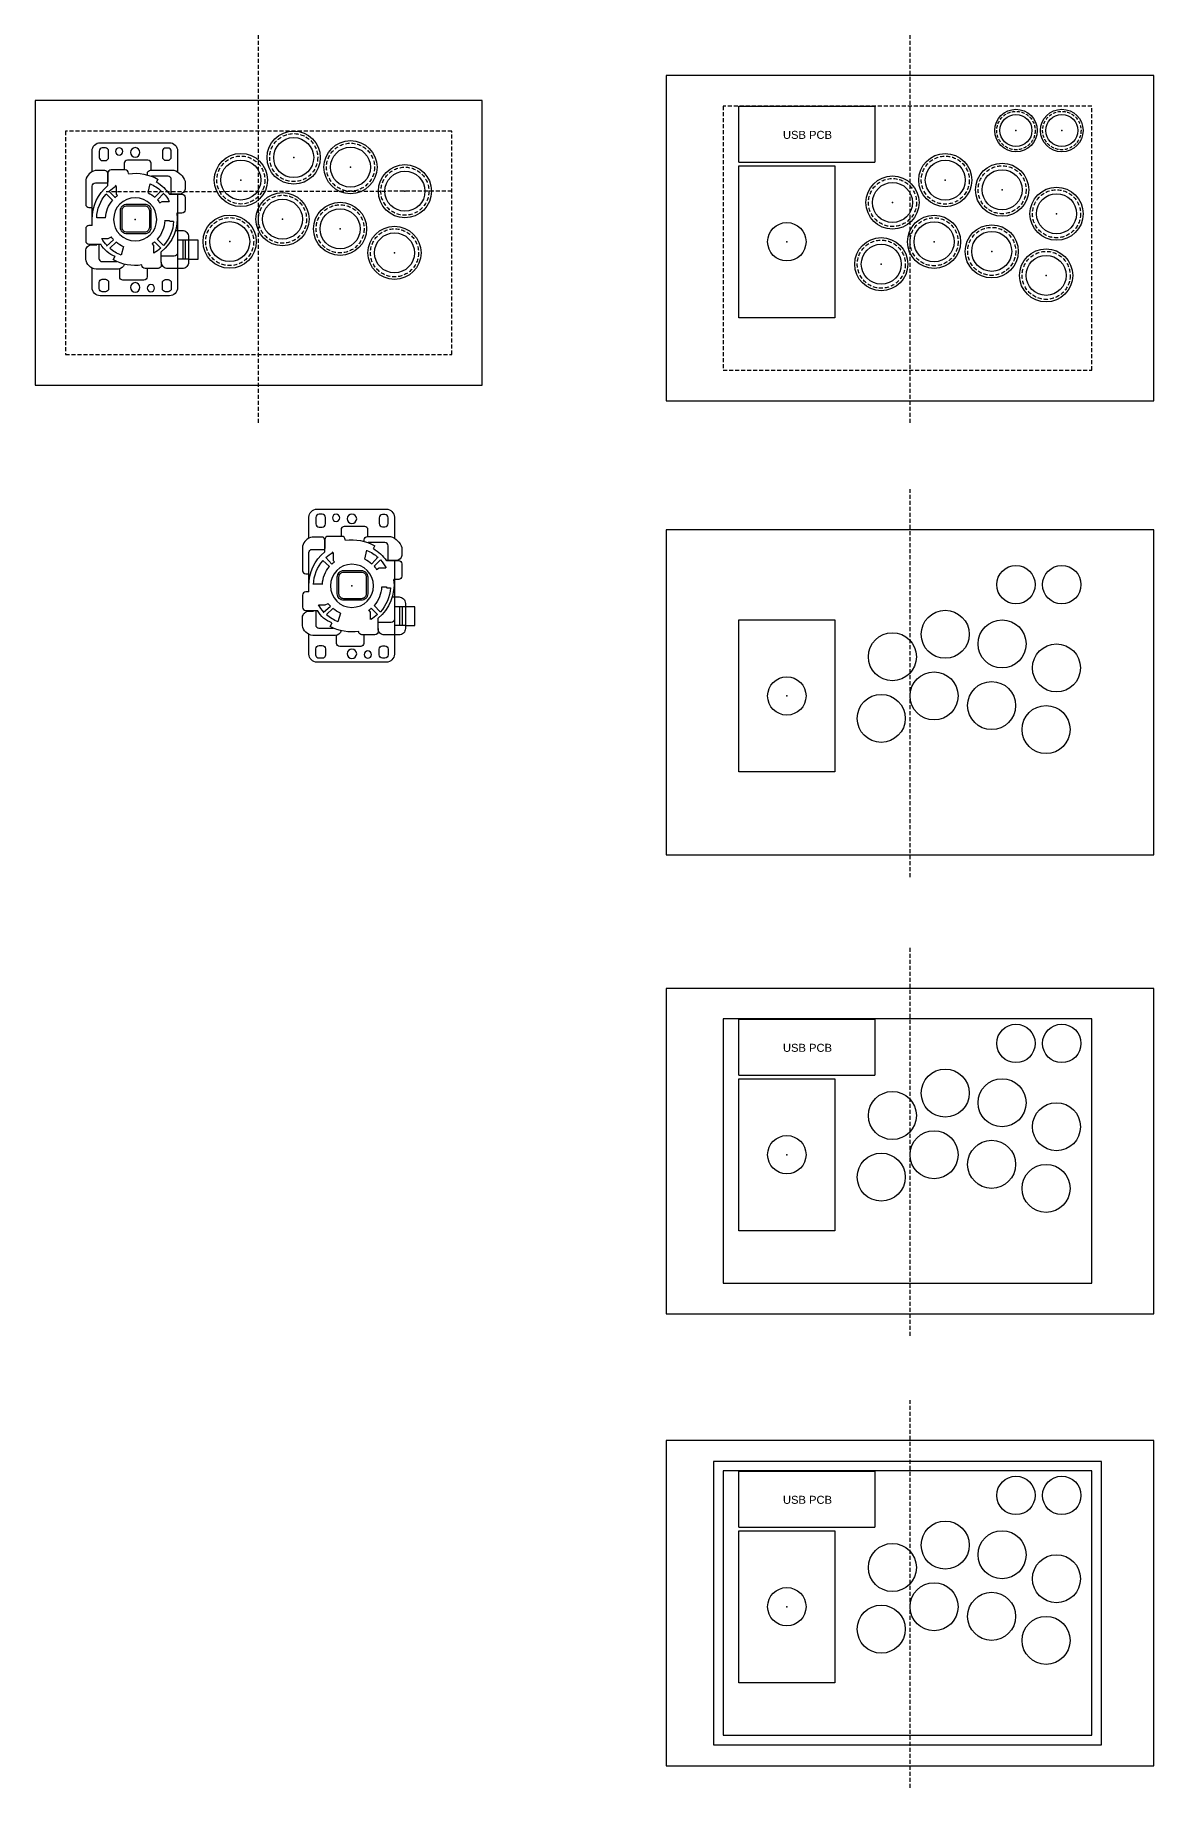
# Model space of a CAD drawing. Header units: inches. Extents: x -421 to 814, y -919 to 263.
# Drawn here: x 115 to 814, y -919 to 176 of the extents above; entities that cross this region are included whole.
import ezdxf

# ---------------------------------------------------------------- set-up
doc = ezdxf.new("R2010")
doc.units = ezdxf.units.IN
doc.header["$LTSCALE"] = 5
doc.header["$MEASUREMENT"] = 0
doc.linetypes.add('DASH2', pattern=[0.75, 0.5, -0.25])
doc.linetypes.add('DASHED', pattern=[0.375, 0.25, -0.125])
doc.layers.add('Datum', color=4, linetype='DASH2')
doc.layers.add('Elements', color=1, linetype='Continuous')
doc.layers.add('Distant', color=1, linetype='Continuous', transparency=0.5)
doc.styles.get("Standard").update_dxf_attribs({"font": 'arial.ttf'})

# ---------------------------------------------------------------- blocks, each defined once
blk = doc.blocks.new('button-top')
at = {"layer": 'Datum'}
blk.add_circle((0, 0), 15, dxfattribs=at)
at = {"layer": 'Elements'}
for radius in [16.6, 12.5]:
    blk.add_circle((0, 0), radius, dxfattribs=at)
blk.add_point((0, 0), dxfattribs=at)
blk = doc.blocks.new('astro-city-1-buttons')
at = {"color": 1}
for p in [(-246.2, 23.3), (-210.7, 17.3), (-279.2, 9.3), (-176.7, 2.3), (-253.2, -15.2), (-217.2, -21.2), (-286.2, -29.2), (-183.2, -36.2)]:
    blk.add_blockref('button-top', p, dxfattribs=at)
blk = doc.blocks.new('joystickbottom')
at = {"layer": 'Elements'}
for p, q in [((24.7, 16.4), (24.7, 22.3)), ((24.7, 22.3), (36.3, 22.3)), ((36.3, 22.3), (36.3, 9.5)), ((24.7, 16.4), (24.7, 9.5)), ((36.3, 14.3), (24.7, 14.3)), ((24.7, 12.9), (36.3, 12.9)), ((37.1, -3.1), (33.1, 0.7)), ((48.1, 4.9), (48.1, 7.1)), ((48.6, 4.4), (48.1, 4.9)), ((48.6, 1.5), (48.6, 4.4)), ((60.5, 0), (60.5, 4.3)), ((61.5, -3), (65.5, 0.9)), ((28.4, -5.2), (33, -5.2)), ((35.4, -4.8), (31.5, -0.9)), ((33, -5.2), (34.3, -6.3)), ((59.5, -1.5), (60.5, 0)), ((63, -4.5), (67, -0.7)), ((65.9, -8.8), (71.4, -7.5)), ((72.5, -3.5), (74.2, -2.6)), ((24.1, -30.4), (26.4, -29.2)), ((32.4, -24), (27, -25.5)), ((35.2, -28.6), (31.4, -32.6)), ((32.7, -34.7), (36.7, -30.2)), ((37.5, -33.5), (38.4, -31.6)), ((65.1, -34.8), (61.3, -30.8)), ((62.8, -29.3), (66.9, -33.1)), ((64.2, -27.7), (64.9, -28.3)), ((64.9, -28.3), (69.6, -28.3)), ((69.6, -28.3), (70.5, -29)), ((37.5, -37.6), (37.5, -33.5)), ((50.3, -35.2), (50.3, -40.7))]:
    blk.add_line(p, q, dxfattribs=at)
for points in [[(42.4, 8.2), (42.4, 12.4, 0.414214), (38.4, 16.4), (22.8, 16.4, 0.414214), (18.8, 12.4), (18.8, 3.4, 0.414214), (22.8, -0.6), (29.2, -0.6)], [(64.9, 4.6, 0.038741), (65, 4.9), (65, 12.2, 0.414214), (63, 14.2), (55.2, 14.2, 0.414214), (53.2, 12.2), (53.2, 9.1)], [(76.9, -9.2), (77.9, -9.2, 0.414214), (79.9, -7.2), (79.9, 7.2, 0.230405), (73, 14.2), (68.1, 14.2, 0.321801), (65, 11.1), (65, 4.5)], [(53.2, 9.5), (6.9, 9.5, 0.414214), (1.9, 4.5), (1.9, -38.5, 0.414214), (6.9, -43.5), (19.1, -43.5)], [(65, 9.5), (28.5, 9.5, 0.414214), (26.5, 7.5), (26.5, -0.6)], [(65, 5.6), (74.1, 5.6, -0.414214), (76.1, 3.6), (76.1, -6.7)], [(78.9, -43.5), (91.9, -43.5, 0.414214), (96.9, -38.5), (96.9, 4.5, 0.414214), (91.9, 9.5), (78.9, 9.5)], [(18.9, -9.4), (13.6, -9.4, 0.414214), (11.6, -11.4), (11.6, -24.4, 0.414214), (13.6, -26.4), (18.6, -26.4)], [(22.8, -0.6), (20.9, -0.6, 0.414214), (18.9, -2.6), (18.9, -10.6, 0.414214), (20.9, -12.6), (21, -12.6)], [(79.9, -6.9), (84.1, -6.9, -0.414214), (86.1, -8.9), (86.1, -21.6, -0.414214), (84.1, -23.6), (80, -23.6)], [(77.7, -21), (78, -21, -0.414214), (80, -23), (80, -31.7, -0.414214), (78, -33.7), (72.4, -33.7)], [(21.5, -23.5, 0.34255), (18.5, -27.3), (18.5, -41.1, 0.360932), (24.7, -47.5), (29.6, -47.5, 0.414214), (33.6, -43.5), (33.6, -40.7)], [(34, -39.3), (25.1, -39.3, -0.414214), (23.1, -37.3), (23.1, -28.2)], [(45.5, -43.5), (45.5, -45.5, -0.414214), (43.5, -47.5), (36, -47.5, -0.414214), (34, -45.5), (34, -38.2)], [(45.5, -43.5), (69.9, -43.5, 0.414214), (71.9, -41.5), (71.9, -33.7)], [(70.4, -33.7), (77.6, -33.7, -0.414214), (79.6, -35.7), (79.6, -41.6, -0.277133), (73.9, -47.5), (58.7, -47.5, -0.414214), (56.7, -45.5), (56.7, -43.5)]]:
    blk.add_lwpolyline(points, format="xyb", dxfattribs=at)
for points in [[(4.4, 3.6), (4.4, 2.1, 0.414214), (6.4, 0.1), (10, 0.1, 0.414214), (12, 2.1), (12, 3.6, 0.414214), (10, 5.6), (6.4, 5.6, 0.414214)], [(93.6, 3.6), (93.6, 2.1, -0.414214), (91.6, 0.1), (88, 0.1, -0.414214), (86, 2.1), (86, 3.6, -0.414214), (88, 5.6), (91.6, 5.6, -0.414214)], [(40.3, -11), (40.3, -21.9, 0.414214), (44.3, -25.9), (54.8, -25.9, 0.414214), (58.8, -21.9), (58.8, -11, 0.414214), (54.8, -7), (44.3, -7, 0.414214)], [(41.3, -11), (41.3, -21.9, 0.414214), (44.3, -24.9), (54.8, -24.9, 0.414214), (57.8, -21.9), (57.8, -11, 0.414214), (54.8, -8), (44.3, -8, 0.414214)], [(4.3, -35.3), (4.3, -37.2, 0.414214), (6.3, -39.2), (10.2, -39.2, 0.414214), (12.2, -37.2), (12.2, -35.3, 0.414214), (10.2, -33.3), (6.3, -33.3, 0.414214)], [(93.7, -35.3), (93.7, -37.2, -0.414214), (91.7, -39.2), (87.8, -39.2, -0.414214), (85.8, -37.2), (85.8, -35.3, -0.414214), (87.8, -33.3), (91.7, -33.3, -0.414214)]]:
    blk.add_lwpolyline(points, format="xyb", close=True, dxfattribs=at)
blk.add_lwpolyline([(33.6, -43.5), (34, -43.5)], dxfattribs=at)
blk.add_lwpolyline([(33.6, -43.5), (34, -43.5)], dxfattribs=at)
for centre, radius in [((6.6, -7), 2.27), ((49.3, -16.8), 13.4), ((7.1, -16.8), 2.93), ((90.9, -16.8), 2.93), ((91.5, -26.7), 2.27)]:
    blk.add_circle(centre, radius, dxfattribs=at)
for centre, radius, start, end in [((49.8, -17.1), 26.4, 82.6061, 141.3811), ((49.3, -16.8), 23.9, 93.0549, 132.8652), ((49.3, -16.8), 18.4, 92.3684, 131.774), ((49.3, -16.8), 23.9, 47.6826, 62.2278), ((49.8, -17.1), 26.4, 30.9461, 55.1216), ((49.3, -16.8), 23.9, 138.3262, 150.8382), ((49.3, -16.8), 18.4, 139.3301, 144.9862), ((49.3, -16.8), 18.4, 48.6585, 56.3342), ((49.3, -16.8), 18.4, 25.8092, 41.9846), ((49.3, -16.8), 23.9, 22.8668, 42.5379), ((49.3, -16.8), 28.6, 351.7045, 29.8901), ((49.3, -16.8), 28.6, 171.4903, 208.2797), ((42, -23.7), 16.6, 199.418, 241.0393), ((49.3, -16.8), 23.9, 201.2127, 221.2913), ((49.3, -16.8), 18.4, 203.0293, 219.8524), ((49.3, -16.8), 18.4, 226.6875, 233.6306), ((49.3, -16.8), 18.4, 272.8517, 310.5833), ((49.3, -16.8), 18.4, 317.1221, 323.7453), ((49.3, -16.8), 23.9, 317.2782, 330.244), ((49.3, -16.8), 23.9, 226.9596, 240.3206), ((49.8, -17.1), 26.4, 268.9884, 321.1009), ((49.3, -16.8), 23.9, 272.191, 311.2181)]:
    blk.add_arc(centre, radius, start, end, dxfattribs=at)
blk.add_point((49.3, -16.8), dxfattribs=at)
blk = doc.blocks.new('joystick bottom')
at = {"layer": 'Elements', "linetype": 'DASHED', "ltscale": 15, "xscale": 1.006397965095784, "yscale": 1.006397965095784, "zscale": 1.006397965095784}
blk.add_blockref('joystickbottom', (-49.7, 16.9), dxfattribs=at)
blk = doc.blocks.new('24-mm arcade button top')
at = {"color": 1, "xscale": 0.8, "yscale": 0.8, "zscale": 0.8}
blk.add_blockref('button-top', (-129.5, 94), dxfattribs=at)
blk = doc.blocks.new('usb pcb')
at = {"color": 1}
for p, q in [((-142.9, 221.7), (-142.9, 256.7)), ((-142.9, 256.7), (-57.9, 256.7)), ((-57.9, 256.7), (-57.9, 221.7)), ((-142.9, 221.7), (-57.9, 221.7))]:
    blk.add_line(p, q, dxfattribs=at)
blk.add_text('USB PCB', height=5).set_placement((-115.3, 236.2))
blk = doc.blocks.new('joystick plate pocket')
at = {"color": 1}
blk.add_lwpolyline([(555, -0.2), (555, 94.8), (615, 94.8), (615, -0.2)], close=True, dxfattribs=at)
blk.add_circle((585, 47.3), 12, dxfattribs=at)
blk.add_point((585, 47.3), dxfattribs=at)

msp = doc.modelspace()

# ---------------------------------------------------------------- linework, layer by layer
at = {"color": 1}
for p, q in [((662.00082, -419.18582), (662.00082, -419.18582)), ((662.00082, -438.23582), (662.00082, -438.23582)), ((662.00082, -438.23582), (662.00082, -438.23582))]:
    msp.add_line(p, q, dxfattribs=at)
for points in [[(509.60082, 151.16337), (509.60082, -52.03663), (814.40082, -52.03663), (814.40082, 151.16337)], [(509.60082, -132.56161), (509.60082, -335.76161), (814.40082, -335.76161), (814.40082, -132.56161)], [(509.60082, -419.18582), (509.60082, -622.38582), (814.40082, -622.38582), (814.40082, -419.18582)], [(509.60082, -701.57077), (509.60082, -904.77077), (814.40082, -904.77077), (814.40082, -701.57077)]]:
    msp.add_lwpolyline(points, close=True, dxfattribs=at)
for centre, radius in [((728.15933, -166.88871), 12), ((756.79985, -166.88871), 12), ((683.97985, -197.92646), 15), ((650.97985, -211.92646), 15), ((719.47985, -203.92646), 15), ((753.47985, -218.92646), 15), ((676.97985, -236.42646), 15), ((712.97985, -242.42646), 15), ((643.97985, -250.42646), 15), ((746.97985, -257.42646), 15)]:
    msp.add_circle(centre, radius, dxfattribs=at)
at = {"layer": 'Datum'}
for p, q in [((254.93671, -65.90623), (254.93671, 176.45296)), ((662.00082, -65.90623), (662.00082, 176.45296)), ((375.58671, 78.90504), (159.64394, 78.45609)), ((662.00082, -349.63121), (662.00082, -107.27202)), ((662.00082, -636.25541), (662.00082, -393.89622)), ((662.00082, -918.64037), (662.00082, -676.28118))]:
    msp.add_line(p, q, dxfattribs=at)
for points in [[(545.18405, 132.11337), (545.18405, -32.98663), (775.68053, -32.98663), (775.68053, 132.11337)], [(134.28671, 116.50504), (134.28671, -23.19496), (375.58671, -23.19496), (375.58671, 116.50504)]]:
    msp.add_lwpolyline(points, close=True, dxfattribs=at)
at = {"layer": 'Distant'}
for centre, radius in [((728.15933, -453.51292), 12), ((756.79985, -453.51292), 12), ((683.97985, -484.55066), 15), ((719.47985, -490.55066), 15), ((650.97985, -498.55066), 15), ((753.47985, -505.55066), 15), ((676.97985, -523.05066), 15), ((712.97985, -529.05066), 15), ((643.97985, -537.05066), 15), ((746.97985, -544.05066), 15), ((728.15933, -735.89787), 12), ((756.79985, -735.89787), 12), ((683.97985, -766.93561), 15), ((650.97985, -780.93561), 15), ((719.47985, -772.93561), 15), ((753.47985, -787.93561), 15), ((676.97985, -805.43561), 15), ((712.97985, -811.43561), 15), ((643.97985, -819.43561), 15), ((746.97985, -826.43561), 15)]:
    msp.add_circle(centre, radius, dxfattribs=at)
at = {"layer": 'Elements', "color": 1}
msp.add_lwpolyline([(115.23671, 135.55504), (115.23671, -42.24496), (394.63671, -42.24496), (394.63671, 135.55504)], close=True, dxfattribs=at)
at = {"layer": 'Elements'}
msp.add_lwpolyline([(545.18405, -438.23582), (545.18405, -603.33582), (775.68053, -603.33582), (775.68053, -438.23582), (545.18405, -438.23582)], dxfattribs=at)
for points in [[(539.18405, -714.62077), (539.18405, -891.72077), (781.68053, -891.72077), (781.68053, -714.62077)], [(545.18405, -720.62077), (545.18405, -885.72077), (775.68053, -885.72077), (775.68053, -720.62077)]]:
    msp.add_lwpolyline(points, close=True, dxfattribs=at)

# ---------------------------------------------------------------- block references
at = {"color": 1}
for name, p in [('usb pcb', (697.88055, -124.60533)), ('24-mm arcade button top', (857.68881, 22.80025)), ('24-mm arcade button top', (886.32933, 22.80025)), ('astro-city-1-buttons', (523.05079, 76.59556)), ('astro-city-1-buttons', (930.22254, 62.5154)), ('joystick plate pocket', (0, 0)), ('joystick plate pocket', (0, -283.72498))]:
    msp.add_blockref(name, p, dxfattribs=at)
at = {"color": 1, "xscale": -1, "rotation": 270}
for p in [(177.8081, 61.37869), (313.28455, -167.54883)]:
    msp.add_blockref('joystick bottom', p, dxfattribs=at)
at = {"layer": 'Distant'}
for name, p in [('usb pcb', (697.88055, -694.95451)), ('joystick plate pocket', (0, -570.34919)), ('usb pcb', (697.88055, -977.33946)), ('joystick plate pocket', (0, -852.73414))]:
    msp.add_blockref(name, p, dxfattribs=at)

doc.saveas('drawing.dxf')
